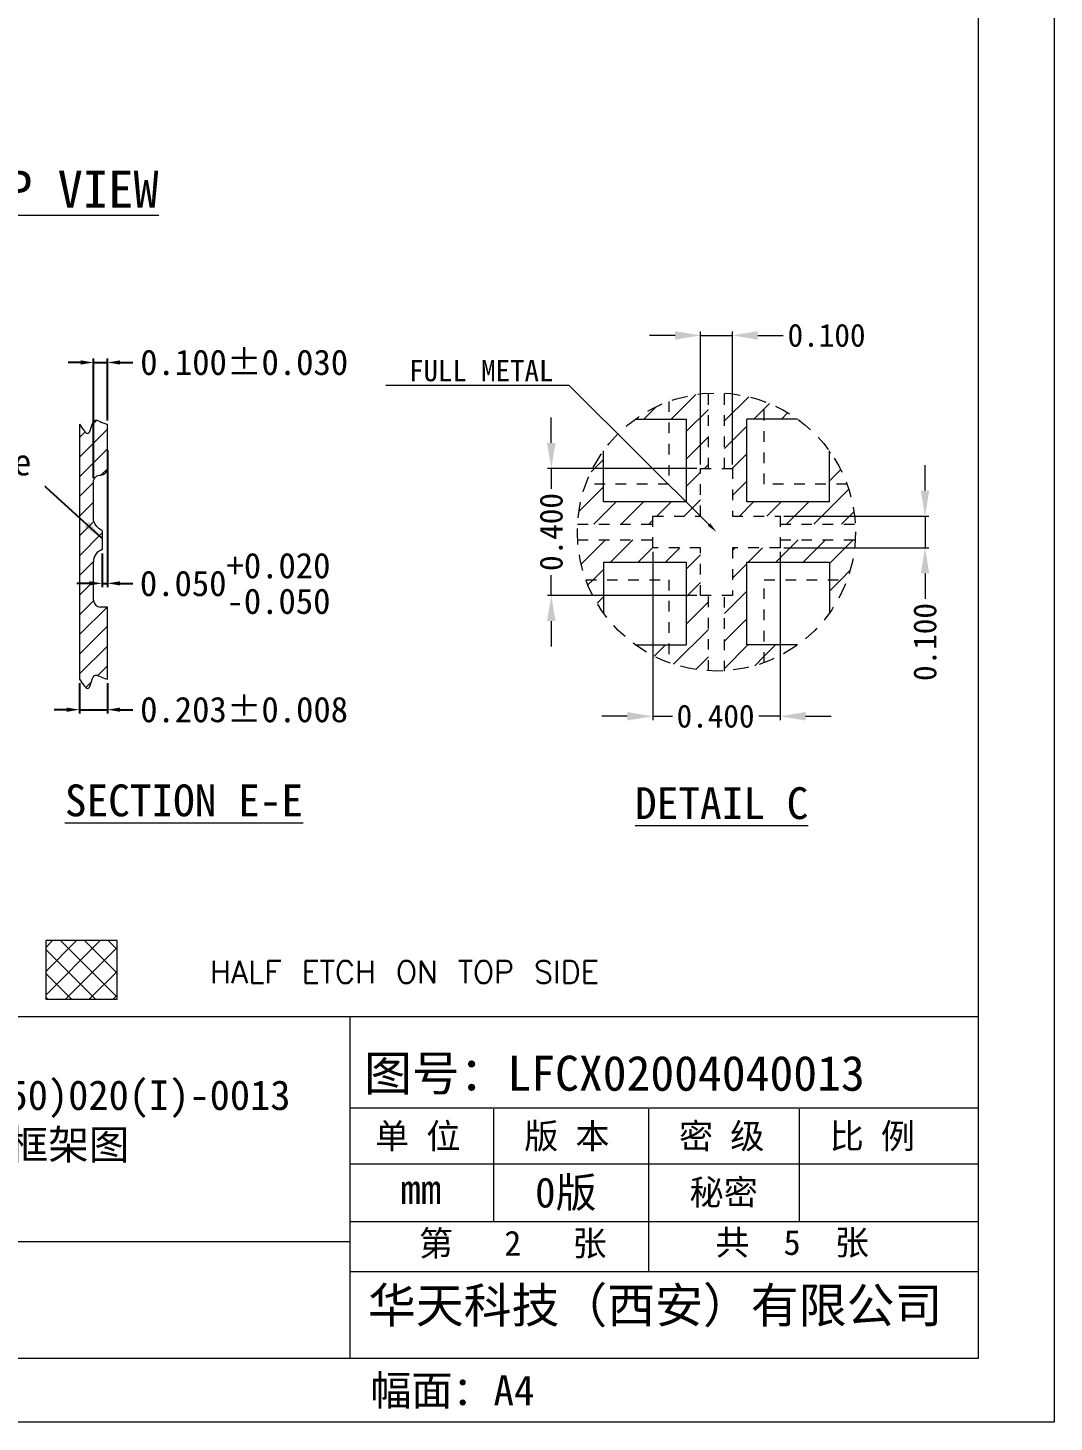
# Model space of a CAD drawing. Header units: millimetres. Extents: x 2103 to 2391, y 501 to 745.
# Drawn here: x 2291.31 to 2300.99, y 707.16 to 720.3 of the extents above; entities that cross this region are included whole.
import ezdxf
from ezdxf import colors
from ezdxf.entities.mleader import LeaderData, LeaderLine
from ezdxf.enums import TextEntityAlignment as Align
from ezdxf.math import Vec2, Vec3

# ---------------------------------------------------------------- set-up
doc = ezdxf.new("R2010")
doc.units = ezdxf.units.MM
doc.linetypes.add('HIDDEN', pattern=[0.375, 0.25, -0.125])
doc.layers.get('Defpoints').update_dxf_attribs({"lineweight": 18})
for name, color, linetype, lineweight in [('1', 7, 'Continuous', 18), ('2D', 4, 'Continuous', 18), ('ETCH', 4, 'Continuous', 15), ('PKG', 6, 'HIDDEN', 9)]:
    doc.layers.add(name, color=color, linetype=linetype, lineweight=lineweight)
for name, color, linetype in [('EACH', 4, 'Continuous'), ('HALF ETCH ON TOP SIDE', 6, 'Continuous'), ('TEMPLATE', 7, 'Continuous'), ('标注', 4, 'Continuous')]:
    doc.layers.add(name, color=color, linetype=linetype)
doc.styles.add('SIMPLEX', font='simplex.shx', dxfattribs={"bigfont": 'gbcbig.shx'})
doc.styles.get("Standard").update_dxf_attribs({"font": 'txt', "bigfont": 'gbcbig.shx'})
doc.styles.add('宋体', font='')
doc.styles.get('宋体').set_extended_font_data('宋体')
doc.dimstyles.new('ISO-25', dxfattribs={"dimtxt": 0.12, "dimasz": 0.18, "dimexe": 0.15, "dimexo": 0.1, "dimgap": 0.1, "dimtad": 1, "dimdec": 3, "dimzin": 0, "dimdsep": 46, "dimtxsty": '宋体', "dimcen": 1, "dimazin": 0, "dimtfac": 1, "dimtmove": 0, "dimatfit": 3, "dimfxl": 1, "dimarcsym": 0})
doc.dimstyles.get("Standard").update_dxf_attribs({"dimscale": 0.12, "dimtxt": 1, "dimasz": 1, "dimexe": 0.3, "dimexo": 0.3, "dimgap": 0.3, "dimtad": 0, "dimdec": 3, "dimzin": 0, "dimdsep": 46, "dimtxsty": 'SIMPLEX', "dimcen": 0.5, "dimdle": 2, "dimclrd": 256, "dimclre": 256, "dimclrt": 256, "dimadec": 0, "dimazin": 0, "dimtfac": 1, "dimtdec": 3, "dimtofl": 0, "dimtmove": 0, "dimatfit": 0, "dimfxl": 1, "dimtolj": 1, "dimtzin": 0, "dimarcsym": 0})
pattern_1 = [(45, (5.45099, 34.19438), (-0.129652448, 0.129652448), [])]

# ---------------------------------------------------------------- blocks, each defined once
blk = doc.blocks.new('*D88')
at = {"layer": 'Defpoints', "color": 0, "transparency": 16777216}
for p in [(2297.953, 717.404), (2297.653, 716.151), (2297.953, 716.151)]:
    blk.add_point(p, dxfattribs=at)
at = {"layer": '标注', "color": 4, "lineweight": 5, "transparency": 16777216}
for p, q in [((2297.653, 716.187), (2297.653, 717.44)), ((2297.953, 716.187), (2297.953, 717.44)), ((2297.413, 717.404), (2297.173, 717.404)), ((2297.653, 717.404), (2297.953, 717.404)), ((2298.193, 717.404), (2298.433, 717.404))]:
    blk.add_line(p, q, dxfattribs=at)
at = {"layer": '标注', "color": 4, "transparency": 16777216}
for points in [[(2297.413, 717.364), (2297.413, 717.444), (2297.653, 717.404)], [(2298.193, 717.444), (2298.193, 717.364), (2297.953, 717.404)]]:
    blk.add_solid(points, dxfattribs=at)
at = {"layer": '标注', "color": 4, "lineweight": 13, "transparency": 16777216, "insert": (2298.841, 717.404), "char_height": 0.216, "attachment_point": 5, "style": '宋体'}
blk.add_mtext('\\A1;0.100', dxfattribs=at)
blk = doc.blocks.new('*D64')
at = {"layer": 'Defpoints', "color": 0, "transparency": 16777216}
for p in [(2297.653, 716.151), (2296.247, 714.951), (2297.653, 714.951)]:
    blk.add_point(p, dxfattribs=at)
at = {"layer": '标注', "color": 4, "lineweight": 5, "transparency": 16777216}
for p, q in [((2296.247, 716.391), (2296.247, 716.631)), ((2297.617, 716.151), (2296.211, 716.151)), ((2296.247, 716.151), (2296.247, 715.958)), ((2296.247, 714.951), (2296.247, 715.144)), ((2297.617, 714.951), (2296.211, 714.951)), ((2296.247, 714.711), (2296.247, 714.471))]:
    blk.add_line(p, q, dxfattribs=at)
at = {"layer": '标注', "color": 4, "transparency": 16777216}
for points in [[(2296.207, 716.391), (2296.287, 716.391), (2296.247, 716.151)], [(2296.287, 714.711), (2296.207, 714.711), (2296.247, 714.951)]]:
    blk.add_solid(points, dxfattribs=at)
at = {"layer": '标注', "color": 4, "lineweight": 13, "transparency": 16777216, "insert": (2296.247, 715.551), "char_height": 0.216, "attachment_point": 5, "rotation": 90, "style": '宋体'}
blk.add_mtext('\\A1;0.400', dxfattribs=at)
blk = doc.blocks.new('*D91')
at = {"layer": 'Defpoints', "color": 0, "transparency": 16777216}
for p in [(2291.801, 714.162), (2292.064, 714.162), (2292.064, 713.876)]:
    blk.add_point(p, dxfattribs=at)
at = {"layer": '标注', "lineweight": -2, "transparency": 16777216}
for p, q in [((2291.801, 714.126), (2291.801, 713.84)), ((2292.064, 714.126), (2292.064, 713.84)), ((2291.681, 713.876), (2291.561, 713.876)), ((2291.801, 713.876), (2292.064, 713.876)), ((2292.184, 713.876), (2292.304, 713.876))]:
    blk.add_line(p, q, dxfattribs=at)
at = {"layer": '标注', "transparency": 16777216}
for points in [[(2291.681, 713.856), (2291.681, 713.896), (2291.801, 713.876)], [(2292.184, 713.896), (2292.184, 713.856), (2292.064, 713.876)]]:
    blk.add_solid(points, dxfattribs=at)
at = {"layer": '标注', "transparency": 16777216, "insert": (2293.352, 713.876), "char_height": 0.24, "attachment_point": 5, "style": '宋体'}
blk.add_mtext('\\A1;0.203%%p0.008', dxfattribs=at)
blk = doc.blocks.new('*D92')
at = {"layer": 'Defpoints', "color": 0, "transparency": 16777216}
for p in [(2292.064, 717.149), (2292.064, 716.566), (2291.933, 716.023)]:
    blk.add_point(p, dxfattribs=at)
at = {"layer": '标注', "lineweight": -2, "transparency": 16777216}
for p, q in [((2291.933, 716.059), (2291.933, 717.185)), ((2292.064, 716.602), (2292.064, 717.185)), ((2291.813, 717.149), (2291.693, 717.149)), ((2291.933, 717.149), (2292.064, 717.149)), ((2292.184, 717.149), (2292.304, 717.149))]:
    blk.add_line(p, q, dxfattribs=at)
at = {"layer": '标注', "transparency": 16777216}
for points in [[(2291.813, 717.129), (2291.813, 717.169), (2291.933, 717.149)], [(2292.184, 717.169), (2292.184, 717.129), (2292.064, 717.149)]]:
    blk.add_solid(points, dxfattribs=at)
at = {"layer": '标注', "transparency": 16777216, "insert": (2293.353, 717.149), "char_height": 0.24, "attachment_point": 5, "style": '宋体'}
blk.add_mtext('\\A1;0.100%%p0.030', dxfattribs=at)
blk = doc.blocks.new('*D93')
at = {"layer": 'Defpoints', "color": 0, "transparency": 16777216}
for p in [(2292.064, 716.359), (2292.015, 715.385), (2292.064, 715.067)]:
    blk.add_point(p, dxfattribs=at)
at = {"layer": '标注', "lineweight": -2, "transparency": 16777216}
for p, q in [((2292.064, 716.323), (2292.064, 715.031)), ((2292.015, 715.349), (2292.015, 715.031)), ((2291.895, 715.067), (2291.775, 715.067)), ((2292.015, 715.067), (2292.064, 715.067)), ((2292.184, 715.067), (2292.304, 715.067))]:
    blk.add_line(p, q, dxfattribs=at)
at = {"layer": '标注', "transparency": 16777216}
for points in [[(2291.895, 715.047), (2291.895, 715.087), (2292.015, 715.067)], [(2292.184, 715.087), (2292.184, 715.047), (2292.064, 715.067)]]:
    blk.add_solid(points, dxfattribs=at)
at = {"layer": '标注', "transparency": 16777216, "insert": (2293.268, 715.067), "char_height": 0.24, "attachment_point": 5, "style": '宋体'}
blk.add_mtext('\\A1;0.050\\S+0.020^ -0.050;', dxfattribs=at)
blk = doc.blocks.new('*D99')
at = {"layer": 'Defpoints', "color": 0, "transparency": 16777216}
for p in [(2298.403, 715.701), (2298.403, 715.401), (2299.769, 715.401)]:
    blk.add_point(p, dxfattribs=at)
at = {"layer": '标注', "color": 4, "lineweight": 5, "transparency": 16777216}
for p, q in [((2299.769, 715.941), (2299.769, 716.181)), ((2298.439, 715.701), (2299.805, 715.701)), ((2299.769, 715.701), (2299.769, 715.401)), ((2298.439, 715.401), (2299.805, 715.401)), ((2299.769, 715.161), (2299.769, 714.921))]:
    blk.add_line(p, q, dxfattribs=at)
at = {"layer": '标注', "color": 4, "transparency": 16777216}
for points in [[(2299.729, 715.941), (2299.809, 715.941), (2299.769, 715.701)], [(2299.809, 715.161), (2299.729, 715.161), (2299.769, 715.401)]]:
    blk.add_solid(points, dxfattribs=at)
at = {"layer": '标注', "color": 4, "lineweight": 13, "transparency": 16777216, "insert": (2299.769, 714.514), "char_height": 0.216, "attachment_point": 5, "rotation": 90, "style": '宋体'}
blk.add_mtext('\\A1;0.100', dxfattribs=at)
blk = doc.blocks.new('*D100')
at = {"layer": 'Defpoints', "color": 0, "transparency": 16777216}
for p in [(2297.203, 715.401), (2298.403, 715.401), (2298.403, 713.814)]:
    blk.add_point(p, dxfattribs=at)
at = {"layer": '标注', "color": 4, "lineweight": 5, "transparency": 16777216}
for p, q in [((2297.203, 715.365), (2297.203, 713.778)), ((2298.403, 715.365), (2298.403, 713.778)), ((2296.963, 713.814), (2296.723, 713.814)), ((2297.203, 713.814), (2297.388, 713.814)), ((2298.403, 713.814), (2298.202, 713.814)), ((2298.643, 713.814), (2298.883, 713.814))]:
    blk.add_line(p, q, dxfattribs=at)
at = {"layer": '标注', "color": 4, "transparency": 16777216}
for points in [[(2296.963, 713.774), (2296.963, 713.854), (2297.203, 713.814)], [(2298.643, 713.854), (2298.643, 713.774), (2298.403, 713.814)]]:
    blk.add_solid(points, dxfattribs=at)
at = {"layer": '标注', "color": 4, "lineweight": 13, "transparency": 16777216, "insert": (2297.795, 713.814), "char_height": 0.216, "attachment_point": 5, "style": '宋体'}
blk.add_mtext('\\A1;0.400', dxfattribs=at)

msp = doc.modelspace()

# ---------------------------------------------------------------- hatches: boundary and pattern name
at = {"layer": 'EACH', "lineweight": 0}
h = msp.add_hatch(dxfattribs=at)
h.set_pattern_fill('ANSI31', color=256, scale=1.050834, style=0)
h.set_pattern_definition([(45, (2552.04365, 535.86903), (-0.092881465, 0.092881465), [])])
edge = h.paths.add_edge_path()
edge.add_spline(control_points=[(2291.80132, 716.566), (2291.83437, 716.51754), (2291.90559, 716.41315), (2291.91738, 716.64198), (2292.00993, 716.5812), (2292.04696, 716.57087), (2292.06441, 716.566)], knot_values=[0, 0, 0, 0, 0.11965712, 0.25780492, 0.32154284, 0.37839651, 0.37839651, 0.37839651, 0.37839651], degree=3, periodic=0)
edge.add_line((2292.06441, 716.566), (2292.06441, 716.15298))
edge.add_ellipse((2291.99961, 716.15298), major_axis=(-0.0648, 0), ratio=1, start_angle=450, end_angle=540, ccw=False)
edge.add_line((2291.99961, 716.08818), (2291.99767, 716.08818))
edge.add_ellipse((2291.99767, 716.02338), major_axis=(0.0648, 0), ratio=1, start_angle=90, end_angle=180.004746)
edge.add_line((2291.93287, 716.02337), (2291.9329, 715.66049))
edge.add_ellipse((2292.07165, 715.69759), major_axis=(0.14363, 0), ratio=1, start_angle=194.969301, end_angle=246.937464)
edge.add_line((2292.01539, 715.56544), (2292.01539, 715.38457))
edge.add_ellipse((2292.04639, 715.27534), major_axis=(0.11354, 0), ratio=1, start_angle=105.841884, end_angle=181.834624)
edge.add_line((2291.9329, 715.2717), (2291.93383, 714.90881))
edge.add_ellipse((2291.99863, 714.90882), major_axis=(0.0648, 0), ratio=1, start_angle=180.004746, end_angle=270.004746)
edge.add_line((2291.99863, 714.84402), (2292.06441, 714.84402))
edge.add_line((2292.06441, 714.84402), (2292.06441, 714.1625))
edge.add_spline(control_points=[(2292.06441, 714.1625), (2292.04696, 714.16737), (2292.00993, 714.1777), (2291.91738, 714.23849), (2291.90559, 714.00965), (2291.83437, 714.11405), (2291.80132, 714.1625)], knot_values=[-0.37839651, -0.37839651, -0.37839651, -0.37839651, -0.32154284, -0.25780492, -0.11965712, 0, 0, 0, 0], degree=3, periodic=0)
edge.add_line((2291.80132, 714.1625), (2291.80132, 716.566))
at = {"layer": 'ETCH', "lineweight": 13}
h = msp.add_hatch(dxfattribs=at)
h.set_pattern_fill('ANSI31', color=256, scale=0.05775)
h.set_pattern_definition(pattern_1)
h.paths.add_polyline_path([(2297.87847, 716.15102), (2297.87847, 716.85972, -0.07342397), (2298.25347, 716.78221), (2298.25347, 716.61602), (2298.08847, 716.61602), (2298.08847, 715.83602), (2298.86847, 715.83602), (2298.86847, 716.00102), (2299.03466, 716.00102, -0.07342397), (2299.11217, 715.62602), (2298.40347, 715.62602), (2298.40347, 715.70102), (2297.95347, 715.70102), (2297.95347, 716.15102)])
h.paths.add_polyline_path([(2296.49477, 715.62602, -0.07342397), (2296.57228, 716.00102), (2296.73847, 716.00102), (2296.73847, 715.83602), (2297.51847, 715.83602), (2297.51847, 716.61602), (2297.35347, 716.61602), (2297.35347, 716.78221, -0.07342397), (2297.72847, 716.85972), (2297.72847, 716.15102), (2297.65347, 716.15102), (2297.65347, 715.70102), (2297.20347, 715.70102), (2297.20347, 715.62602)])
h.paths.add_polyline_path([(2296.49477, 715.47602), (2297.20347, 715.47602), (2297.20347, 715.40102), (2297.65347, 715.40102), (2297.65347, 714.95102), (2297.72847, 714.95102), (2297.72847, 714.24231, -0.07342397), (2297.35347, 714.31982), (2297.35347, 714.48602), (2297.51847, 714.48602), (2297.51847, 715.26602), (2296.73847, 715.26602), (2296.73847, 715.10102), (2296.57228, 715.10102, -0.07342397)])
h.paths.add_polyline_path([(2297.87847, 714.95102), (2297.95347, 714.95102), (2297.95347, 715.40102), (2298.40347, 715.40102), (2298.40347, 715.47602), (2299.11217, 715.47602, -0.07342397), (2299.03466, 715.10102), (2298.86847, 715.10102), (2298.86847, 715.26602), (2298.08847, 715.26602), (2298.08847, 714.48602), (2298.25347, 714.48602), (2298.25347, 714.31982, -0.07342397), (2297.87847, 714.24231)])
h = msp.add_hatch(dxfattribs=at)
h.set_pattern_fill('ANSI31', color=256, scale=0.05775)
h.set_pattern_definition(pattern_1)
edge = h.paths.add_edge_path()
edge.add_arc((2297.80347, 715.55102), 1.31085, 110.077346, 125.664087)
edge.add_line((2297.0392, 716.61602), (2297.35347, 716.61602))
edge.add_line((2297.35347, 716.61602), (2297.35347, 716.78221))
edge = h.paths.add_edge_path()
edge.add_arc((2297.80347, 715.55102), 1.31085, 144.335913, 159.922654)
edge.add_line((2296.57228, 716.00102), (2296.73847, 716.00102))
edge.add_line((2296.73847, 716.00102), (2296.73847, 716.31528))
h = msp.add_hatch(dxfattribs=at)
h.set_pattern_fill('ANSI31', color=256, scale=0.05775)
h.set_pattern_definition(pattern_1)
edge = h.paths.add_edge_path()
edge.add_arc((2297.80347, 715.55102), 1.31085, 20.077346, 35.664087)
edge.add_line((2298.86847, 716.31528), (2298.86847, 716.00102))
edge.add_line((2298.86847, 716.00102), (2299.03466, 716.00102))
edge = h.paths.add_edge_path()
edge.add_arc((2297.80347, 715.55102), 1.31085, 54.335913, 69.922654)
edge.add_line((2298.25347, 716.78221), (2298.25347, 716.61602))
edge.add_line((2298.25347, 716.61602), (2298.56774, 716.61602))
h = msp.add_hatch(dxfattribs=at)
h.set_pattern_fill('ANSI31', color=256, scale=0.05775)
h.set_pattern_definition(pattern_1)
edge = h.paths.add_edge_path()
edge.add_arc((2297.80347, 715.55102), 1.31085, 200.077346, 215.664087)
edge.add_line((2296.73847, 714.78675), (2296.73847, 715.10102))
edge.add_line((2296.73847, 715.10102), (2296.57228, 715.10102))
edge = h.paths.add_edge_path()
edge.add_arc((2297.80347, 715.55102), 1.31085, 234.335913, 249.922654)
edge.add_line((2297.35347, 714.31982), (2297.35347, 714.48602))
edge.add_line((2297.35347, 714.48602), (2297.0392, 714.48602))
h = msp.add_hatch(dxfattribs=at)
h.set_pattern_fill('ANSI31', color=256, scale=0.05775)
h.set_pattern_definition(pattern_1)
edge = h.paths.add_edge_path()
edge.add_arc((2297.80347, 715.55102), 1.31085, 290.077346, 305.664087)
edge.add_line((2298.56774, 714.48602), (2298.25347, 714.48602))
edge.add_line((2298.25347, 714.48602), (2298.25347, 714.31982))
edge = h.paths.add_edge_path()
edge.add_arc((2297.80347, 715.55102), 1.31085, 324.335913, 339.922654)
edge.add_line((2299.03466, 715.10102), (2298.86847, 715.10102))
edge.add_line((2298.86847, 715.10102), (2298.86847, 714.78675))
at = {"layer": 'HALF ETCH ON TOP SIDE', "lineweight": 13}
h = msp.add_hatch(dxfattribs=at)
h.set_pattern_fill('ANSI37', color=6, scale=0.05, style=0)
h.set_pattern_definition([(45, (435.25396, -0.0608), (-0.112253202, 0.112253202), []), (135, (435.25396, -0.0608), (-0.112253202, -0.112253202), [])])
h.paths.add_polyline_path([(2292.15516, 711.6995), (2291.48268, 711.6995), (2291.48268, 711.1463), (2292.15516, 711.1463)])

# ---------------------------------------------------------------- linework, layer by layer
at = {"color": 7, "lineweight": 0}
for p, q in [((2292.01539, 715.56544, -0.00007), (2292.01539, 715.38457, -0.00007)), ((2291.93383, 714.90881, 0.00028), (2291.9329, 715.2717, -0.00007)), ((2292.06441, 714.84402, 0.00028), (2291.99863, 714.84402, 0.00028)), ((2292.06441, 714.1625, 0.00028), (2292.06441, 714.84402, 0.00028))]:
    msp.add_line(p, q, dxfattribs=at)
at = {"color": 7, "lineweight": 0, "elevation": 0.00028}
msp.add_lwpolyline([(2291.80132, 716.566), (2291.80132, 714.1625)], dxfattribs=at)
at = {"color": 7, "lineweight": 0, "elevation": -0.00007}
msp.add_lwpolyline([(2292.01539, 715.56544), (2292.01539, 715.56544, -0.23072187), (2291.9329, 715.66049), (2291.93287, 716.02337, -0.41423783), (2291.99767, 716.08818), (2291.99961, 716.08818, 0.41421356), (2292.06441, 716.15298), (2292.06441, 716.566)], format="xyb", dxfattribs=at)
at = {"color": 7, "lineweight": 0}
for centre, radius, start, end in [((2292.04639, 715.27534, -0.00007), 0.11354, 105.841884, 181.834624), ((2291.99863, 714.90882, 0.00028), 0.0648, 180.004746, 270.004746)]:
    msp.add_arc(centre, radius, start, end, dxfattribs=at)
for points in [[(2291.80132, 716.566, -0.00007), (2291.88718, 716.48265, -0.00007), (2291.95045, 716.60545, -0.00007), (2292.01069, 716.58461, -0.00007), (2292.06441, 716.566, -0.00007)], [(2291.80132, 714.1625, 0.00028), (2291.88718, 714.07915, 0.00028), (2291.95045, 714.20196, 0.00028), (2292.01069, 714.18111, 0.00028), (2292.06441, 714.1625, 0.00028)]]:
    msp.add_spline(points, degree=3, dxfattribs=at)
at = {"layer": '1', "color": 7, "lineweight": 13}
for p, q in [((2298.08847, 715.83602), (2298.08847, 716.61602)), ((2298.86847, 715.83602), (2298.08847, 715.83602)), ((2296.73847, 715.26602), (2297.51847, 715.26602)), ((2297.51847, 715.26602), (2297.51847, 714.48602)), ((2298.08847, 714.48602), (2298.08847, 715.26602)), ((2298.08847, 715.26602), (2298.86847, 715.26602))]:
    msp.add_line(p, q, dxfattribs=at)
at = {"layer": '1', "lineweight": 13}
for points in [[(2297.0392, 716.61602), (2297.51847, 716.61602), (2297.51847, 715.83602), (2296.73847, 715.83602), (2296.73847, 716.31528)], [(2298.56774, 716.61602), (2298.08847, 716.61602)], [(2298.86847, 715.83602), (2298.86847, 716.31528)], [(2296.73847, 715.26602), (2296.73847, 714.78675)], [(2298.86847, 715.26602), (2298.86847, 714.78675)], [(2297.0392, 714.48602), (2297.51847, 714.48602)], [(2298.56774, 714.48602), (2298.08847, 714.48602)]]:
    msp.add_lwpolyline(points, dxfattribs=at)
at = {"layer": '2D', "color": 4, "linetype": 'HIDDEN', "lineweight": 13, "ltscale": 0.05}
for p, q in [((2297.72847, 716.15102), (2297.72847, 716.85972)), ((2297.87847, 716.15102), (2297.87847, 716.85972)), ((2296.49477, 715.62602), (2297.20347, 715.62602)), ((2298.40347, 715.62602), (2299.11217, 715.62602)), ((2296.49477, 715.47602), (2297.20347, 715.47602)), ((2298.40347, 715.47602), (2299.11661, 715.47602)), ((2297.72847, 714.24231), (2297.72847, 714.95102)), ((2297.87847, 714.23787), (2297.87847, 714.95102))]:
    msp.add_line(p, q, dxfattribs=at)
msp.add_lwpolyline([(2297.65347, 716.15102), (2297.95347, 716.15102), (2297.95347, 715.70102), (2298.40347, 715.70102), (2298.40347, 715.40102), (2297.95347, 715.40102), (2297.95347, 714.95102), (2297.65347, 714.95102), (2297.65347, 715.40102), (2297.20347, 715.40102), (2297.20347, 715.70102), (2297.65347, 715.70102), (2297.65347, 716.15102)], dxfattribs=at)
at = {"layer": 'PKG', "color": 2, "lineweight": 13, "ltscale": 0.1}
for points in [[(2297.35347, 716.78221), (2297.35347, 716.00102), (2296.57228, 716.00102)], [(2299.03466, 716.00102), (2298.25347, 716.00102), (2298.25347, 716.78221)], [(2296.57228, 715.10102), (2297.35347, 715.10102), (2297.35347, 714.31982)], [(2298.25347, 714.31982), (2298.25347, 715.10102), (2299.03466, 715.10102)]]:
    msp.add_lwpolyline(points, dxfattribs=at)
at = {"layer": 'TEMPLATE', "color": 7, "lineweight": 13}
for p, q in [((2288.62132, 710.9849), (2300.27031, 710.9849)), ((2294.34834, 710.9849), (2294.34834, 707.76183)), ((2294.34834, 710.12238), (2300.27031, 710.12238)), ((2295.70325, 710.11152), (2295.70325, 709.05138)), ((2297.16164, 710.11152), (2297.16164, 708.57978)), ((2298.58215, 710.11152), (2298.58215, 709.05138)), ((2294.34834, 709.59541), (2300.27031, 709.59541)), ((2294.34834, 709.05138), (2300.27031, 709.05138)), ((2294.34834, 708.86115), (2288.62132, 708.86115)), ((2294.34834, 708.57978), (2300.27031, 708.57978))]:
    msp.add_line(p, q, dxfattribs=at)
for points in [[(2279.50915, 736.98335), (2300.98531, 736.98335), (2300.98531, 707.16083), (2279.50915, 707.16083)], [(2282.07571, 736.37873), (2300.27031, 736.37873), (2300.27031, 707.76183), (2282.07571, 707.76183)]]:
    msp.add_lwpolyline(points, close=True, dxfattribs=at)
at = {"layer": '标注', "color": 7, "lineweight": 13}
for p, q in [((2291.48268, 711.6995, 0.0787), (2291.48268, 711.1463, 0.0787)), ((2292.15516, 711.6995, 0.0787), (2291.48268, 711.6995, 0.0787)), ((2292.15516, 711.1463, 0.0787), (2292.15516, 711.6995, 0.0787)), ((2291.48268, 711.1463, 0.0787), (2292.15516, 711.1463, 0.0787))]:
    msp.add_line(p, q, dxfattribs=at)
at = {"layer": '标注', "color": 2, "linetype": 'HIDDEN', "lineweight": 13, "ltscale": 0.6}
msp.add_circle((2297.80347, 715.55102), 1.31085, dxfattribs=at)

# ---------------------------------------------------------------- texts
at = {"layer": 'TEMPLATE', "color": 7, "lineweight": 13, "style": '宋体'}
for s, height, p in [('图号：LFCX02004040013', 0.33, (2294.48311, 710.28433, 0.01057)), ('单 位', 0.23618, (2294.58578, 709.7393)), ('版 本', 0.23618, (2295.99142, 709.7393)), ('密 级', 0.23618, (2297.44981, 709.7393)), ('比 例', 0.23618, (2298.87032, 709.7393)), ('mm', 0.283416, (2294.8244, 709.21582)), ('0版', 0.283416, (2296.09448, 709.18393)), ('秘密', 0.23618, (2297.54985, 709.20923)), ('幅面：A4', 0.283416, (2294.54245, 707.31829))]:
    msp.add_text(s, height=height, dxfattribs=at).set_placement(p)
at = {"layer": 'TEMPLATE', "color": 7, "lineweight": 13, "insert": (2289.02725, 710.38294), "char_height": 0.28, "width": 5.0713297, "attachment_point": 1, "style": '宋体'}
msp.add_mtext('{\\C0;\\f宋体|b0|i0|c134|p2;QFN(0404-0.50)020(I)-0013\\f宋体|b0|i0|c134|p2;           \\P       引线框架图}', dxfattribs=at)
at = {"layer": 'TEMPLATE', "color": 7, "lineweight": 13, "attachment_point": 1, "style": '宋体'}
for s, insert, char_height in [('{\\fSimSun|b0|i0|c134|p2;第   \\fSimSun|b0|i0|c0|p2;2\\fSimSun|b0|i0|c134|p2;   张}', (2294.99927, 708.96487), 0.2361796), ('共  5  张', (2297.7925, 708.97291), 0.23618), ('{\\fSimSun|b0|i0|c134|p2;华天科技（西安）有限公司}', (2294.51908, 708.42787), 0.3306514)]:
    msp.add_mtext(s, dxfattribs=dict(at, insert=insert, char_height=char_height))
at = {"layer": '标注', "lineweight": 13}
msp.add_text('HALF ETCH ON TOP SIDE', height=0.21, dxfattribs=at).set_placement((2296.69586, 711.40303), align=Align.MIDDLE_RIGHT)
at = {"layer": '标注', "lineweight": 13, "insert": (2291.59462, 718.78003, 0.15741), "char_height": 0.35, "attachment_point": 5, "style": '宋体'}
msp.add_mtext('{\\LTOP VIEW}', dxfattribs=at)

# ---------------------------------------------------------------- dimensions: what is measured, and where the dimension line sits
at = {"layer": '标注', "lineweight": 13}
dim = msp.add_linear_dim(base=(2297.95347, 717.40355), p1=(2297.65347, 716.15102), p2=(2297.95347, 716.15102), dimstyle='Standard', override={"dimtxt": 1.8, "dimasz": 2, "dimgap": 0.3, "dimlfac": 0.333333, "dimtxsty": '宋体', "dimclrd": 4, "dimclre": 4, "dimclrt": 4, "dimtol": 0, "dimlim": 0, "dimtp": 0.03, "dimtm": 0.03, "dimtofl": 1, "dimlwd": 5, "dimlwe": 5, "dimarcsym": 2}, dxfattribs=at)
dim.commit()
dim.dimension.update_dxf_attribs({"geometry": '*D88', "text_midpoint": (2298.84053, 717.40355)})
at = {"layer": '标注'}
for base, p1, p2, override, picture, middle in [((2292.06441, 717.14863), (2291.93287, 716.02338, -0.00007), (2292.06441, 716.566, -0.00007), {"dimtxt": 2, "dimgap": 0.3, "dimlfac": 0.757576, "dimtxsty": '宋体', "dimtol": 1, "dimlim": 0, "dimtp": 0.03, "dimtm": 0.03, "dimtofl": 1, "dimarcsym": 2}, '*D92', (2293.35337, 717.14863)), ((2292.06441, 715.06697), (2292.01539, 715.38457, -0.00007), (2292.06441, 716.35949, -0.00007), {"dimtxt": 2, "dimgap": 0.3, "dimlfac": 1.020408, "dimpost": '', "dimtxsty": '宋体', "dimtol": 1, "dimlim": 0, "dimtp": 0.02, "dimtm": 0.05, "dimtofl": 1, "dimarcsym": 2}, '*D93', (2293.26756, 715.06697)), ((2292.06441, 713.8758), (2291.80132, 714.1625, 0.00028), (2292.06441, 714.1625, 0.00028), {"dimtxt": 2, "dimgap": 0.3, "dimlfac": 0.771863, "dimtxsty": '宋体', "dimtol": 1, "dimlim": 0, "dimtp": 0.008, "dimtm": 0.008, "dimtofl": 1, "dimarcsym": 2}, '*D91', (2293.35203, 713.8758))]:
    dim = msp.add_linear_dim(base=base, p1=p1, p2=p2, dimstyle='Standard', override=override, dxfattribs=at)
    dim.commit()
    dim.dimension.update_dxf_attribs({"geometry": picture, "text_midpoint": middle})
at = {"layer": '标注', "lineweight": 13}
dim = msp.add_linear_dim(base=(2296.24717, 714.95102), p1=(2297.65347, 716.15102), p2=(2297.65347, 714.95102), angle=90, dimstyle='Standard', override={"dimtxt": 1.8, "dimasz": 2, "dimgap": 0.3, "dimlfac": 0.333333, "dimtxsty": '宋体', "dimclrd": 4, "dimclre": 4, "dimclrt": 4, "dimtol": 0, "dimlim": 0, "dimtp": 0.03, "dimtm": 0.03, "dimtofl": 1, "dimlwd": 5, "dimlwe": 5, "dimarcsym": 2}, dxfattribs=at)
dim.commit()
dim.dimension.update_dxf_attribs({"geometry": '*D64', "text_midpoint": (2296.24717, 715.55102), "dimtype": 160})
dim = msp.add_linear_dim(base=(2299.76871, 715.40102), p1=(2298.40347, 715.70102), p2=(2298.40347, 715.40102), angle=90, dimstyle='Standard', override={"dimtxt": 1.8, "dimasz": 2, "dimlfac": 0.333333, "dimtxsty": '宋体', "dimclrd": 4, "dimclre": 4, "dimclrt": 4, "dimtp": 0.03, "dimtm": 0.03, "dimtofl": 1, "dimlwd": 5, "dimlwe": 5, "dimarcsym": 2}, dxfattribs=at)
dim.commit()
dim.dimension.update_dxf_attribs({"geometry": '*D99', "text_midpoint": (2299.76871, 714.51395)})
dim = msp.add_linear_dim(base=(2298.40347, 713.81378), p1=(2297.20347, 715.40102), p2=(2298.40347, 715.40102), dimstyle='Standard', override={"dimtxt": 1.8, "dimasz": 2, "dimlfac": 0.333333, "dimtxsty": '宋体', "dimclrd": 4, "dimclre": 4, "dimclrt": 4, "dimtp": 0.03, "dimtm": 0.03, "dimtofl": 1, "dimlwd": 5, "dimlwe": 5, "dimarcsym": 2}, dxfattribs=at)
dim.commit()
dim.dimension.update_dxf_attribs({"geometry": '*D100', "text_midpoint": (2297.79543, 713.81378), "dimtype": 160})

# ---------------------------------------------------------------- leaders
at = {"layer": '标注', "linetype": 'ByBlock', "lineweight": 0}
msp.add_leader([(2292.01539, 715.48974, 0.00028), (2291.38268, 716.06507, 0.00028)], dimstyle='ISO-25', override={"dimtxt": 0.25, "dimasz": 0.2, "dimexe": 0.025, "dimexo": 0.025, "dimgap": 0.025, "dimtad": 0, "dimdec": 3, "dimdsep": 46, "dimcen": 0, "dimtdec": 3, "dimfxl": 0.0072}, dxfattribs=at)
at = {"layer": '标注', "lineweight": 13}
ml = msp.add_multileader_mtext('Standard', dxfattribs=at)
ml.set_content('FULL METAL', color=256, style='宋体')
ml.set_leader_properties(lineweight=5)
ml.build(insert=Vec2(0, 0))
ml.multileader.update_dxf_attribs({"text_right_attachment_type": 6, "dogleg_length": 0.05, "arrow_head_size": 0.1})
ctx = ml.context
ctx.base_point, ctx.char_height, ctx.arrow_head_size, ctx.landing_gap_size, ctx.plane_origin = Vec3(2294.75227, 717.05166), 0.2, 0.1, 0.1, Vec3(2297.34035, 718.32285)
ctx.right_attachment, ctx.text_align_type = 6, 2
notes = []
notes.append((ctx, [(0, (1, 1, 0), (2296.4168, 716.93155), (-1, 0), 0.05, [(0, [(2297.80347, 715.55102)], 0, [])])]))
ctx.mtext.insert, ctx.mtext.alignment, ctx.mtext.line_spacing_style, ctx.mtext.flow_direction = Vec3(2296.2668, 717.17177), 3, 2, 5
for ctx, leaders in notes:
    for number, flags, end, landing, length, lines in leaders:
        leader = LeaderData()
        leader.index, (leader.has_last_leader_line, leader.has_dogleg_vector, leader.attachment_direction) = number, flags
        leader.last_leader_point, leader.dogleg_vector, leader.dogleg_length = Vec3(end), Vec3(landing), length
        for number, points, colour, breaks in lines:
            line = LeaderLine()
            line.index, line.vertices, line.color, line.breaks = number, Vec3.list(points), colors.encode_raw_color(colour), breaks
            leader.lines.append(line)
        ctx.leaders.append(leader)

# ---------------------------------------------------------------- next in the draw order: texts
at = {"layer": '标注', "lineweight": 0, "style": '宋体', "bg_fill": 2}
for s, insert, char_height, attachment_point in [('\\A1;T-Shape', (2291.34736, 716.01223, 0.00028), 0.252, 9), ('\\A1;\\LSECTION E-E', (2292.7854, 713.01868, 0.00028), 0.3, 5), ('{\\LDETAIL C}', (2297.85246, 712.99268, 0.0787), 0.3, 5)]:
    msp.add_mtext(s, dxfattribs=dict(at, insert=insert, char_height=char_height, attachment_point=attachment_point))

doc.saveas('drawing.dxf')
